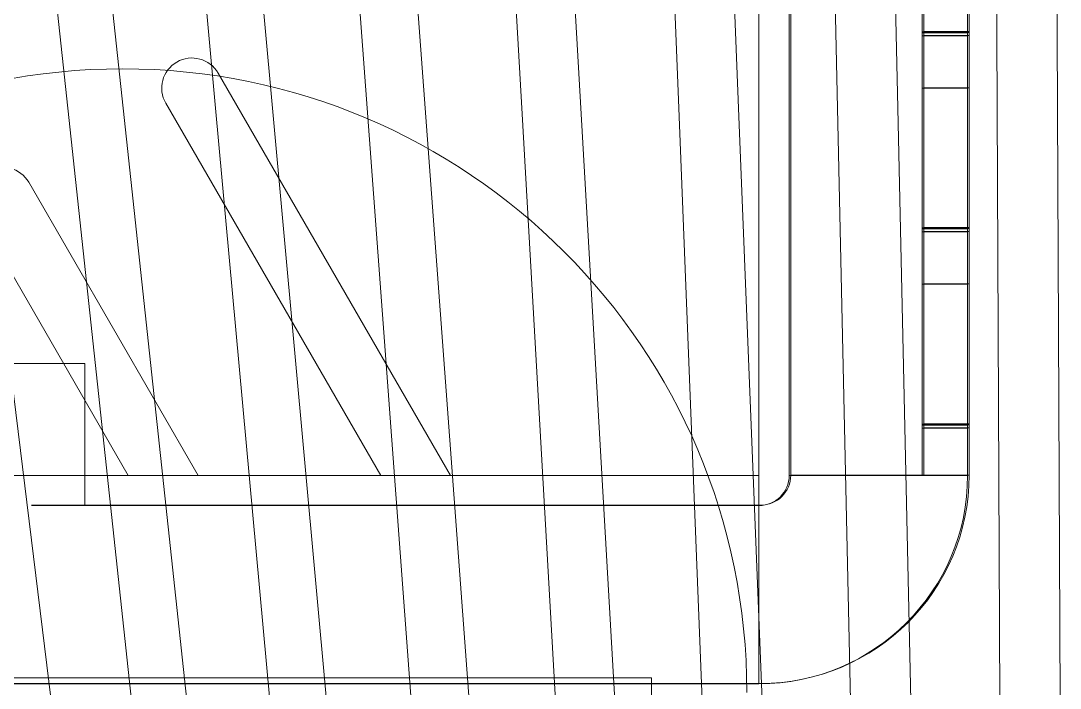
# Model space of a CAD drawing. Header units: inches. Extents: x 3268 to 7018, y 976 to 6708.
# Drawn here: x 5678.892 to 5679.2358, y 3497.7851 to 3498.0061 of the extents above; entities that cross this region are included whole.
import ezdxf

# ---------------------------------------------------------------- set-up
doc = ezdxf.new("R2010")
doc.units = ezdxf.units.IN
doc.header["$MEASUREMENT"] = 0
doc.layers.add('G-IMPT', color=8, linetype='Continuous', lineweight=9)
doc.layers.add('Q-SPCQ', color=91, linetype='Continuous', lineweight=9)

# ---------------------------------------------------------------- blocks, each defined once
blk = doc.blocks.new('Main Locker for Revit - LKR-1_10_autocad_dwg_PRT-012-1-1-V34-Overall Retail Plan Opt 2')
at = {"layer": 'G-IMPT', "color": 133}
for p, q in [((16.62773, -6.88264), (16.62773, -7.15963)), ((16.62773, -7.15963), (16.62773, -6.88264)), ((16.68673, -7.15963), (16.68673, -6.88264)), ((16.68673, -6.88264), (16.68673, -7.15963)), ((16.67173, -7.15963), (16.67173, -6.88587)), ((16.67173, -6.88587), (16.67173, -7.15963)), ((16.68673, -6.88654), (16.68673, -7.15963)), ((16.68673, -7.15963), (16.68673, -6.88654)), ((16.67173, -6.90386), (16.67173, -7.15963)), ((16.67173, -7.15963), (16.67173, -6.90386)), ((16.68673, -7.15963), (16.68673, -6.90386)), ((16.68673, -6.90386), (16.68673, -7.15963)), ((16.67173, -7.15963), (16.67173, -6.9485)), ((16.67173, -6.9485), (16.67173, -7.15963)), ((16.68673, -6.94917), (16.68673, -7.15963)), ((16.68673, -7.15963), (16.68673, -6.94917)), ((16.67173, -6.96649), (16.67173, -7.15963)), ((16.67173, -7.15963), (16.67173, -6.96649)), ((16.68673, -7.15963), (16.68673, -6.96649)), ((16.68673, -6.96649), (16.68673, -7.15963)), ((16.67173, -7.03144), (16.67173, -7.01278)), ((16.67173, -7.01312), (16.68673, -7.01312)), ((16.67173, -7.15963), (16.67173, -7.01345)), ((16.67173, -7.01345), (16.67173, -7.15963)), ((16.68673, -7.01278), (16.68673, -7.03144)), ((16.68673, -7.03144), (16.68673, -7.01278)), ((16.67173, -7.01412), (16.68673, -7.01412)), ((16.68673, -7.01412), (16.68673, -7.15963)), ((16.68673, -7.15963), (16.68673, -7.01412)), ((16.68673, -7.03144), (16.67173, -7.03144)), ((16.67173, -7.03144), (16.67173, -7.15963)), ((16.67173, -7.15963), (16.67173, -7.03144)), ((16.68673, -7.03144), (16.67173, -7.03144)), ((16.68673, -7.15963), (16.68673, -7.03144)), ((16.68673, -7.03144), (16.68673, -7.15963)), ((16.67173, -7.09639), (16.67173, -7.07773)), ((16.67173, -7.07807), (16.68673, -7.07807)), ((16.67173, -7.15963), (16.67173, -7.0784)), ((16.67173, -7.0784), (16.67173, -7.15963)), ((16.68673, -7.07773), (16.68673, -7.09639)), ((16.68673, -7.09639), (16.68673, -7.07773)), ((16.67173, -7.07907), (16.68673, -7.07907)), ((16.68673, -7.07907), (16.68673, -7.15963)), ((16.68673, -7.15963), (16.68673, -7.07907)), ((16.68673, -7.09639), (16.67173, -7.09639)), ((16.67173, -7.09639), (16.67173, -7.15963)), ((16.67173, -7.15963), (16.67173, -7.09639)), ((16.68673, -7.09639), (16.67173, -7.09639)), ((16.68673, -7.15963), (16.68673, -7.09639)), ((16.68673, -7.09639), (16.68673, -7.15963)), ((16.67173, -7.15963), (16.67173, -7.14268)), ((16.67173, -7.14302), (16.68673, -7.14302)), ((16.67173, -7.15963), (16.67173, -7.14335)), ((16.67173, -7.14335), (16.67173, -7.15963)), ((16.67173, -7.14402), (16.68673, -7.14402)), ((16.68673, -7.14268), (16.68673, -7.15963)), ((16.68673, -7.15963), (16.68673, -7.14268)), ((16.68673, -7.15963), (16.68673, -7.14402)), ((16.68673, -7.14402), (16.68673, -7.15963)), ((16.62773, -7.15963), (16.68673, -7.15963)), ((16.68673, -7.15963), (16.62773, -7.15963)), ((16.68673, -7.15963), (16.62773, -7.15963)), ((16.62773, -7.15963), (16.68673, -7.15963)), ((16.68673, -7.15963), (16.67173, -7.15963)), ((16.67173, -7.15963), (16.68673, -7.15963)), ((16.67173, -7.15963), (16.68673, -7.15963)), ((16.67173, -7.15963), (16.68673, -7.15963)), ((16.67173, -7.15963), (16.68673, -7.15963)), ((16.67173, -7.15963), (16.68673, -7.15963)), ((16.67173, -7.15963), (16.68673, -7.15963)), ((16.67173, -7.15963), (16.68673, -7.15963)), ((16.67173, -7.15963), (16.68673, -7.15963)), ((16.67173, -7.15963), (16.68673, -7.15963)), ((16.67173, -7.15963), (16.68673, -7.15963)), ((16.67173, -7.15963), (16.68673, -7.15963)), ((16.67173, -7.15963), (16.68673, -7.15963)), ((16.67173, -7.15963), (16.68673, -7.15963)), ((16.67173, -7.15963), (16.68673, -7.15963)), ((16.67173, -7.15963), (16.68673, -7.15963)), ((16.67173, -7.15963), (16.68673, -7.15963)), ((16.67173, -7.15963), (16.68673, -7.15963)), ((16.67173, -7.15963), (16.68673, -7.15963)), ((16.67173, -7.15963), (16.68673, -7.15963)), ((16.61773, -7.16963), (16.37665, -7.16963)), ((16.37665, -7.16963), (16.61773, -7.16963)), ((16.13083, -7.22863), (16.61773, -7.22863)), ((16.59907, -7.22863), (16.13083, -7.22863)), ((16.13083, -7.22863), (16.59907, -7.22863)), ((16.13949, -7.22863), (16.61706, -7.22863)), ((16.61706, -7.22863), (16.13949, -7.22863)), ((16.61773, -7.22863), (16.20011, -7.22863)), ((16.20011, -7.22863), (16.61773, -7.22863)), ((16.37665, -7.22863), (16.61773, -7.22863)), ((16.61773, -7.22863), (16.37665, -7.22863)), ((16.37665, -7.22863), (16.61773, -7.22863)), ((16.61773, -7.22863), (16.37665, -7.22863)), ((16.37665, -7.22863), (16.61773, -7.22863)), ((16.61773, -7.22863), (16.37665, -7.22863)), ((16.61773, -7.22863), (16.37665, -7.22863)), ((16.37665, -7.22863), (16.61773, -7.22863)), ((16.39641, -7.22863), (16.61773, -7.22863)), ((16.61773, -7.22863), (16.39641, -7.22863))]:
    blk.add_line(p, q, dxfattribs=at)
at = {"layer": 'G-IMPT', "color": 133, "flags": 128}
for points in [[(16.67173, -7.01278), (16.67548, -7.01278), (16.67923, -7.01278), (16.68298, -7.01278), (16.68673, -7.01278)], [(16.67173, -7.01312), (16.67548, -7.01312), (16.67923, -7.01312), (16.68298, -7.01312), (16.68673, -7.01312)], [(16.67173, -7.03144), (16.67173, -7.02052), (16.67173, -7.01345)], [(16.67173, -7.07773), (16.67548, -7.07773), (16.67923, -7.07773), (16.68298, -7.07773), (16.68673, -7.07773)], [(16.67173, -7.07807), (16.67548, -7.07807), (16.67923, -7.07807), (16.68298, -7.07807), (16.68673, -7.07807)], [(16.67173, -7.09639), (16.67173, -7.08548), (16.67173, -7.0784)], [(16.67173, -7.14268), (16.67548, -7.14268), (16.67923, -7.14268), (16.68298, -7.14268), (16.68673, -7.14268)], [(16.67173, -7.14302), (16.67548, -7.14302), (16.67923, -7.14302), (16.68298, -7.14302), (16.68673, -7.14302)], [(16.67173, -7.15963), (16.67173, -7.14911), (16.67173, -7.14335)]]:
    blk.add_lwpolyline(points, dxfattribs=at)
at = {"layer": 'G-IMPT', "color": 133}
for radius in [0.01, 0.069, 0.069, 0.01]:
    blk.add_arc((16.61773, -7.15963), radius, 270, 360, dxfattribs=at)
blk = doc.blocks.new('Main Locker for Revit - LKR-1_10_autocad_dwg_PRT-012-1-1_DEFAULT-V35-Overall Retail Plan Opt 2')
blk.add_blockref('Main Locker for Revit - LKR-1_10_autocad_dwg_PRT-012-1-1-V34-Overall Retail Plan Opt 2', (0, 0))
blk = doc.blocks.new('Main Locker for Revit - LKR-1_10_autocad_dwg_PRT-012-1-2-V36-Overall Retail Plan Opt 2')
at = {"layer": 'G-IMPT', "color": 133}
for p, q in [((16.62723, -6.88264), (16.62723, -7.15975)), ((16.62723, -7.15975), (16.62723, -6.88264)), ((16.68623, -7.15975), (16.68623, -6.88264)), ((16.68623, -6.88264), (16.68623, -7.15975)), ((16.67123, -7.15975), (16.67123, -6.88599)), ((16.67123, -6.88599), (16.67123, -7.15975)), ((16.68623, -6.88666), (16.68623, -7.15975)), ((16.68623, -7.15975), (16.68623, -6.88666)), ((16.67123, -6.90398), (16.67123, -7.15975)), ((16.67123, -7.15975), (16.67123, -6.90398)), ((16.68623, -6.90398), (16.68623, -7.15975)), ((16.68623, -7.15975), (16.68623, -6.90398)), ((16.67123, -7.15975), (16.67123, -6.94861)), ((16.67123, -6.94861), (16.67123, -7.15975)), ((16.68623, -7.15975), (16.68623, -6.94928)), ((16.68623, -6.94928), (16.68623, -7.15975)), ((16.67123, -6.9666), (16.67123, -7.15975)), ((16.67123, -7.15975), (16.67123, -6.9666)), ((16.68623, -6.9666), (16.68623, -7.15975)), ((16.68623, -7.15975), (16.68623, -6.9666)), ((16.67123, -7.03155), (16.67123, -7.01289)), ((16.67123, -7.01323), (16.68623, -7.01323)), ((16.67123, -7.15975), (16.67123, -7.01356)), ((16.67123, -7.01356), (16.67123, -7.15975)), ((16.68623, -7.01289), (16.68623, -7.03155)), ((16.68623, -7.03155), (16.68623, -7.01289)), ((16.67123, -7.01423), (16.68623, -7.01423)), ((16.68623, -7.15975), (16.68623, -7.01423)), ((16.68623, -7.01423), (16.68623, -7.15975)), ((16.68623, -7.03155), (16.67123, -7.03155)), ((16.67123, -7.03155), (16.67123, -7.15975)), ((16.67123, -7.15975), (16.67123, -7.03155)), ((16.68623, -7.03155), (16.67123, -7.03155)), ((16.68623, -7.03155), (16.68623, -7.15975)), ((16.68623, -7.15975), (16.68623, -7.03155)), ((16.67123, -7.0965), (16.67123, -7.07784)), ((16.67123, -7.07818), (16.68623, -7.07818)), ((16.67123, -7.15975), (16.67123, -7.07851)), ((16.67123, -7.07851), (16.67123, -7.15975)), ((16.68623, -7.07784), (16.68623, -7.0965)), ((16.68623, -7.0965), (16.68623, -7.07784)), ((16.67123, -7.07918), (16.68623, -7.07918)), ((16.68623, -7.15975), (16.68623, -7.07918)), ((16.68623, -7.07918), (16.68623, -7.15975)), ((16.68623, -7.0965), (16.67123, -7.0965)), ((16.67123, -7.0965), (16.67123, -7.15975)), ((16.67123, -7.15975), (16.67123, -7.0965)), ((16.68623, -7.0965), (16.67123, -7.0965)), ((16.68623, -7.0965), (16.68623, -7.15975)), ((16.68623, -7.15975), (16.68623, -7.0965)), ((16.67123, -7.15975), (16.67123, -7.14279)), ((16.67123, -7.14314), (16.68623, -7.14314)), ((16.67123, -7.15975), (16.67123, -7.14346)), ((16.67123, -7.14346), (16.67123, -7.15975)), ((16.67123, -7.14413), (16.68623, -7.14413)), ((16.68623, -7.14279), (16.68623, -7.15975)), ((16.68623, -7.15975), (16.68623, -7.14279)), ((16.68623, -7.15975), (16.68623, -7.14413)), ((16.68623, -7.14413), (16.68623, -7.15975)), ((16.62723, -7.15975), (16.68623, -7.15975)), ((16.68623, -7.15975), (16.62723, -7.15975)), ((16.68623, -7.15975), (16.62723, -7.15975)), ((16.62723, -7.15975), (16.68623, -7.15975)), ((16.68623, -7.15975), (16.67123, -7.15975)), ((16.68623, -7.15975), (16.67123, -7.15975)), ((16.67123, -7.15975), (16.68623, -7.15975)), ((16.67123, -7.15975), (16.68623, -7.15975)), ((16.67123, -7.15975), (16.68623, -7.15975)), ((16.67123, -7.15975), (16.68623, -7.15975)), ((16.67123, -7.15975), (16.68623, -7.15975)), ((16.67123, -7.15975), (16.68623, -7.15975)), ((16.67123, -7.15975), (16.68623, -7.15975)), ((16.67123, -7.15975), (16.68623, -7.15975)), ((16.67123, -7.15975), (16.68623, -7.15975)), ((16.67123, -7.15975), (16.68623, -7.15975)), ((16.67123, -7.15975), (16.68623, -7.15975)), ((16.67123, -7.15975), (16.68623, -7.15975)), ((16.67123, -7.15975), (16.68623, -7.15975)), ((16.67123, -7.15975), (16.68623, -7.15975)), ((16.67123, -7.15975), (16.68623, -7.15975)), ((16.67123, -7.15975), (16.68623, -7.15975)), ((16.67123, -7.15975), (16.68623, -7.15975)), ((16.68623, -7.15975), (16.67123, -7.15975)), ((16.61723, -7.16975), (16.37665, -7.16975)), ((16.37665, -7.16975), (16.61723, -7.16975)), ((16.13083, -7.22875), (16.61723, -7.22875)), ((16.13083, -7.22875), (16.61656, -7.22875)), ((16.61656, -7.22875), (16.13083, -7.22875)), ((16.59857, -7.22875), (16.13083, -7.22875)), ((16.13083, -7.22875), (16.59857, -7.22875)), ((16.61723, -7.22875), (16.17652, -7.22875)), ((16.17652, -7.22875), (16.61723, -7.22875)), ((16.19961, -7.22875), (16.61723, -7.22875)), ((16.61723, -7.22875), (16.19961, -7.22875)), ((16.61723, -7.22875), (16.37665, -7.22875)), ((16.37665, -7.22875), (16.61723, -7.22875)), ((16.61723, -7.22875), (16.37665, -7.22875)), ((16.37665, -7.22875), (16.61723, -7.22875)), ((16.37665, -7.22875), (16.61723, -7.22875)), ((16.61723, -7.22875), (16.37665, -7.22875)), ((16.37665, -7.22875), (16.61723, -7.22875)), ((16.61723, -7.22875), (16.37665, -7.22875)), ((16.61723, -7.22875), (16.43632, -7.22875)), ((16.43632, -7.22875), (16.61723, -7.22875))]:
    blk.add_line(p, q, dxfattribs=at)
at = {"layer": 'G-IMPT', "color": 133, "flags": 128}
for points in [[(16.67123, -7.01289), (16.67498, -7.01289), (16.67873, -7.01289), (16.68248, -7.01289), (16.68623, -7.01289)], [(16.67123, -7.01323), (16.67498, -7.01323), (16.67873, -7.01323), (16.68248, -7.01323), (16.68623, -7.01323)], [(16.67123, -7.03155), (16.67123, -7.02064), (16.67123, -7.01356)], [(16.67123, -7.07784), (16.67498, -7.07784), (16.67873, -7.07784), (16.68248, -7.07784), (16.68623, -7.07784)], [(16.67123, -7.07818), (16.67498, -7.07818), (16.67873, -7.07818), (16.68248, -7.07818), (16.68623, -7.07818)], [(16.67123, -7.0965), (16.67123, -7.08559), (16.67123, -7.07851)], [(16.67123, -7.14279), (16.67498, -7.14279), (16.67873, -7.14279), (16.68248, -7.14279), (16.68623, -7.14279)], [(16.67123, -7.14314), (16.67498, -7.14314), (16.67873, -7.14314), (16.68248, -7.14314), (16.68623, -7.14314)], [(16.67123, -7.15975), (16.67123, -7.14923), (16.67123, -7.14346)]]:
    blk.add_lwpolyline(points, dxfattribs=at)
at = {"layer": 'G-IMPT', "color": 133}
for radius in [0.01, 0.069, 0.069, 0.01]:
    blk.add_arc((16.61723, -7.15975), radius, 270, 360, dxfattribs=at)
blk = doc.blocks.new('Main Locker for Revit - LKR-1_10_autocad_dwg_PRT-012-1-2$1$ATF-V38-Overall Retail Plan Opt 2')
blk.add_blockref('Main Locker for Revit - LKR-1_10_autocad_dwg_PRT-012-1-2-V36-Overall Retail Plan Opt 2', (0, 0))
blk = doc.blocks.new('Main Locker for Revit - LKR-1_10_autocad_dwg_PRT-012-1-3-9311879-Overall Retail Plan Opt 2')
at = {"layer": 'G-IMPT', "color": 133}
for p, q in [((16.62723, -6.88264), (16.62723, -7.15975)), ((16.62723, -7.15975), (16.62723, -6.88264)), ((16.68623, -7.15975), (16.68623, -6.88264)), ((16.68623, -6.88264), (16.68623, -7.15975)), ((16.67123, -7.15975), (16.67123, -6.88599)), ((16.67123, -6.88599), (16.67123, -7.15975)), ((16.68623, -6.88666), (16.68623, -7.15975)), ((16.68623, -7.15975), (16.68623, -6.88666)), ((16.67123, -6.90398), (16.67123, -7.15975)), ((16.67123, -7.15975), (16.67123, -6.90398)), ((16.68623, -6.90398), (16.68623, -7.15975)), ((16.68623, -7.15975), (16.68623, -6.90398)), ((16.67123, -7.15975), (16.67123, -6.94861)), ((16.67123, -6.94861), (16.67123, -7.15975)), ((16.68623, -7.15975), (16.68623, -6.94928)), ((16.68623, -6.94928), (16.68623, -7.15975)), ((16.67123, -6.9666), (16.67123, -7.15975)), ((16.67123, -7.15975), (16.67123, -6.9666)), ((16.68623, -6.9666), (16.68623, -7.15975)), ((16.68623, -7.15975), (16.68623, -6.9666)), ((16.67123, -7.03155), (16.67123, -7.01289)), ((16.67123, -7.01323), (16.68623, -7.01323)), ((16.67123, -7.15975), (16.67123, -7.01356)), ((16.67123, -7.01356), (16.67123, -7.15975)), ((16.68623, -7.01289), (16.68623, -7.03155)), ((16.68623, -7.03155), (16.68623, -7.01289)), ((16.67123, -7.01423), (16.68623, -7.01423)), ((16.68623, -7.15975), (16.68623, -7.01423)), ((16.68623, -7.01423), (16.68623, -7.15975)), ((16.68623, -7.03155), (16.67123, -7.03155)), ((16.67123, -7.03155), (16.67123, -7.15975)), ((16.67123, -7.15975), (16.67123, -7.03155)), ((16.68623, -7.03155), (16.67123, -7.03155)), ((16.68623, -7.03155), (16.68623, -7.15975)), ((16.68623, -7.15975), (16.68623, -7.03155)), ((16.67123, -7.0965), (16.67123, -7.07784)), ((16.67123, -7.07818), (16.68623, -7.07818)), ((16.67123, -7.15975), (16.67123, -7.07851)), ((16.67123, -7.07851), (16.67123, -7.15975)), ((16.68623, -7.07784), (16.68623, -7.0965)), ((16.68623, -7.0965), (16.68623, -7.07784)), ((16.67123, -7.07918), (16.68623, -7.07918)), ((16.68623, -7.15975), (16.68623, -7.07918)), ((16.68623, -7.07918), (16.68623, -7.15975)), ((16.68623, -7.0965), (16.67123, -7.0965)), ((16.67123, -7.0965), (16.67123, -7.15975)), ((16.67123, -7.15975), (16.67123, -7.0965)), ((16.68623, -7.0965), (16.67123, -7.0965)), ((16.68623, -7.0965), (16.68623, -7.15975)), ((16.68623, -7.15975), (16.68623, -7.0965)), ((16.67123, -7.15975), (16.67123, -7.14279)), ((16.67123, -7.14314), (16.68623, -7.14314)), ((16.67123, -7.15975), (16.67123, -7.14346)), ((16.67123, -7.14346), (16.67123, -7.15975)), ((16.67123, -7.14413), (16.68623, -7.14413)), ((16.68623, -7.14279), (16.68623, -7.15975)), ((16.68623, -7.15975), (16.68623, -7.14279)), ((16.68623, -7.15975), (16.68623, -7.14413)), ((16.68623, -7.14413), (16.68623, -7.15975)), ((16.62723, -7.15975), (16.68623, -7.15975)), ((16.68623, -7.15975), (16.62723, -7.15975)), ((16.68623, -7.15975), (16.62723, -7.15975)), ((16.62723, -7.15975), (16.68623, -7.15975)), ((16.68623, -7.15975), (16.67123, -7.15975)), ((16.68623, -7.15975), (16.67123, -7.15975)), ((16.67123, -7.15975), (16.68623, -7.15975)), ((16.67123, -7.15975), (16.68623, -7.15975)), ((16.67123, -7.15975), (16.68623, -7.15975)), ((16.67123, -7.15975), (16.68623, -7.15975)), ((16.67123, -7.15975), (16.68623, -7.15975)), ((16.67123, -7.15975), (16.68623, -7.15975)), ((16.67123, -7.15975), (16.68623, -7.15975)), ((16.67123, -7.15975), (16.68623, -7.15975)), ((16.67123, -7.15975), (16.68623, -7.15975)), ((16.67123, -7.15975), (16.68623, -7.15975)), ((16.67123, -7.15975), (16.68623, -7.15975)), ((16.67123, -7.15975), (16.68623, -7.15975)), ((16.67123, -7.15975), (16.68623, -7.15975)), ((16.67123, -7.15975), (16.68623, -7.15975)), ((16.67123, -7.15975), (16.68623, -7.15975)), ((16.67123, -7.15975), (16.68623, -7.15975)), ((16.67123, -7.15975), (16.68623, -7.15975)), ((16.68623, -7.15975), (16.67123, -7.15975)), ((16.61723, -7.16975), (16.37665, -7.16975)), ((16.37665, -7.16975), (16.61723, -7.16975)), ((16.13083, -7.22875), (16.61723, -7.22875)), ((16.13083, -7.22875), (16.61656, -7.22875)), ((16.61656, -7.22875), (16.13083, -7.22875)), ((16.59857, -7.22875), (16.13083, -7.22875)), ((16.13083, -7.22875), (16.59857, -7.22875)), ((16.61723, -7.22875), (16.17652, -7.22875)), ((16.17652, -7.22875), (16.61723, -7.22875)), ((16.19961, -7.22875), (16.61723, -7.22875)), ((16.61723, -7.22875), (16.19961, -7.22875)), ((16.61723, -7.22875), (16.37665, -7.22875)), ((16.37665, -7.22875), (16.61723, -7.22875)), ((16.61723, -7.22875), (16.37665, -7.22875)), ((16.37665, -7.22875), (16.61723, -7.22875)), ((16.37665, -7.22875), (16.61723, -7.22875)), ((16.61723, -7.22875), (16.37665, -7.22875)), ((16.37665, -7.22875), (16.61723, -7.22875)), ((16.61723, -7.22875), (16.37665, -7.22875)), ((16.61723, -7.22875), (16.43632, -7.22875)), ((16.43632, -7.22875), (16.61723, -7.22875))]:
    blk.add_line(p, q, dxfattribs=at)
at = {"layer": 'G-IMPT', "color": 133, "flags": 128}
for points in [[(16.67123, -7.01289), (16.67498, -7.01289), (16.67873, -7.01289), (16.68248, -7.01289), (16.68623, -7.01289)], [(16.67123, -7.01323), (16.67498, -7.01323), (16.67873, -7.01323), (16.68248, -7.01323), (16.68623, -7.01323)], [(16.67123, -7.03155), (16.67123, -7.02064), (16.67123, -7.01356)], [(16.67123, -7.07784), (16.67498, -7.07784), (16.67873, -7.07784), (16.68248, -7.07784), (16.68623, -7.07784)], [(16.67123, -7.07818), (16.67498, -7.07818), (16.67873, -7.07818), (16.68248, -7.07818), (16.68623, -7.07818)], [(16.67123, -7.0965), (16.67123, -7.08559), (16.67123, -7.07851)], [(16.67123, -7.14279), (16.67498, -7.14279), (16.67873, -7.14279), (16.68248, -7.14279), (16.68623, -7.14279)], [(16.67123, -7.14314), (16.67498, -7.14314), (16.67873, -7.14314), (16.68248, -7.14314), (16.68623, -7.14314)], [(16.67123, -7.15975), (16.67123, -7.14923), (16.67123, -7.14346)]]:
    blk.add_lwpolyline(points, dxfattribs=at)
at = {"layer": 'G-IMPT', "color": 133}
for radius in [0.01, 0.069, 0.069, 0.01]:
    blk.add_arc((16.61723, -7.15975), radius, 270, 0, dxfattribs=at)
blk = doc.blocks.new('Main Locker for Revit - LKR-1_10_autocad_dwg_PRT-012-1-3_DEFAULT-9311880-Overall Retail Plan Opt 2')
blk.add_blockref('Main Locker for Revit - LKR-1_10_autocad_dwg_PRT-012-1-3-9311879-Overall Retail Plan Opt 2', (0, 0))
blk = doc.blocks.new('Main Locker for Revit - LKR-1_10_autocad_dwg_PRT-012-4-3-9311891-Overall Retail Plan Opt 2')
at = {"layer": 'G-IMPT', "color": 133}
for p, q in [((16.62773, -7.01263), (16.62773, -6.88264)), ((16.62773, -7.03363), (16.62773, -6.88264)), ((16.62773, -7.03363), (16.62773, -7.01263))]:
    blk.add_line(p, q, dxfattribs=at)
blk = doc.blocks.new('Main Locker for Revit - LKR-1_10_autocad_dwg_7803S-BLK_7803S-BLK-9311896-Overall Retail Plan Opt 2')
at = {"layer": 'G-IMPT', "color": 133}
for p, q in [((16.58173, -7.22675), (16.23173, -7.22675)), ((16.23173, -7.22675), (16.58173, -7.22675)), ((16.58173, -7.22675), (16.23173, -7.22675)), ((16.23173, -7.22675), (16.58173, -7.22675)), ((16.58173, -7.39675), (16.58173, -7.22675)), ((16.58173, -7.22675), (16.58173, -7.39675)), ((16.58173, -7.39675), (16.58173, -7.22675)), ((16.58173, -7.22675), (16.58173, -7.39675))]:
    blk.add_line(p, q, dxfattribs=at)
at = {"layer": 'G-IMPT', "color": 133, "flags": 128}
for points in [[(16.38316, -7.23422), (16.35892, -7.03821), (16.33469, -6.8422)], [(16.33469, -6.8422), (16.35892, -7.03821), (16.38316, -7.23422)], [(16.40972, -7.23422), (16.38863, -7.03821), (16.36753, -6.8422)], [(16.36753, -6.8422), (16.38863, -7.03821), (16.40972, -7.23422)], [(16.42804, -7.23422), (16.40694, -7.03821), (16.38584, -6.8422)], [(16.38584, -6.8422), (16.40694, -7.03821), (16.42804, -7.23422)], [(16.45539, -7.23422), (16.43752, -7.03821), (16.41964, -6.8422)], [(16.41964, -6.8422), (16.43752, -7.03821), (16.45539, -7.23422)], [(16.4742, -7.23422), (16.45632, -7.03821), (16.43845, -6.8422)], [(16.43845, -6.8422), (16.45632, -7.03821), (16.4742, -7.23422)], [(16.50221, -7.23422), (16.48764, -7.03821), (16.47307, -6.8422)], [(16.47307, -6.8422), (16.48764, -7.03821), (16.50221, -7.23422)], [(16.52142, -7.23422), (16.50685, -7.03821), (16.49228, -6.8422)], [(16.49228, -6.8422), (16.50685, -7.03821), (16.52142, -7.23422)], [(16.54998, -7.23422), (16.53877, -7.03821), (16.52757, -6.8422)], [(16.52757, -6.8422), (16.53877, -7.03821), (16.54998, -7.23422)], [(16.56952, -7.23422), (16.55831, -7.03821), (16.54711, -6.8422)], [(16.54711, -6.8422), (16.55831, -7.03821), (16.56952, -7.23422)], [(16.59849, -7.23422), (16.5907, -7.03821), (16.58291, -6.8422)], [(16.58291, -6.8422), (16.5907, -7.03821), (16.59849, -7.23422)], [(16.61827, -7.23422), (16.61048, -7.03821), (16.60269, -6.8422)], [(16.60269, -6.8422), (16.61048, -7.03821), (16.61827, -7.23422)], [(16.64752, -7.23422), (16.64319, -7.03821), (16.63885, -6.8422)], [(16.63885, -6.8422), (16.64319, -7.03821), (16.64752, -7.23422)], [(16.66745, -7.23422), (16.66312, -7.03821), (16.65878, -6.8422)], [(16.65878, -6.8422), (16.66312, -7.03821), (16.66745, -7.23422)], [(16.69687, -7.23422), (16.69601, -7.03821), (16.69514, -6.8422)], [(16.69514, -6.8422), (16.69601, -7.03821), (16.69687, -7.23422)], [(16.71687, -7.23422), (16.716, -7.03821), (16.71513, -6.8422)], [(16.71513, -6.8422), (16.716, -7.03821), (16.71687, -7.23422)]]:
    blk.add_lwpolyline(points, dxfattribs=at)
at = {"layer": 'G-IMPT', "color": 133}
for start in [0, 360, 0, 360]:
    blk.add_arc((16.40673, -7.23165), 0.20648, start, 180, dxfattribs=at)
blk = doc.blocks.new('Main Locker for Revit - LKR-1_10_autocad_dwg_PRT-012-1-2-V91-Overall Retail Plan Opt 2')
at = {"layer": 'G-IMPT', "color": 133}
for p, q in [((16.61723, -6.88264), (16.61723, -7.15975)), ((16.62723, -6.88264), (16.62723, -7.15975)), ((16.62723, -7.15975), (16.62723, -6.88264)), ((16.68623, -7.15975), (16.68623, -6.88264)), ((16.68623, -6.88264), (16.68623, -7.15975)), ((16.67123, -7.15975), (16.67123, -6.88599)), ((16.67123, -6.88599), (16.67123, -7.15975)), ((16.68623, -6.88666), (16.68623, -7.15975)), ((16.68623, -7.15975), (16.68623, -6.88666)), ((16.67123, -6.90398), (16.67123, -7.15975)), ((16.67123, -7.15975), (16.67123, -6.90398)), ((16.68623, -6.90398), (16.68623, -7.15975)), ((16.68623, -7.15975), (16.68623, -6.90398)), ((16.67123, -7.15975), (16.67123, -6.94861)), ((16.67123, -6.94861), (16.67123, -7.15975)), ((16.68623, -7.15975), (16.68623, -6.94928)), ((16.68623, -6.94928), (16.68623, -7.15975)), ((16.67123, -6.9666), (16.67123, -7.15975)), ((16.67123, -7.15975), (16.67123, -6.9666)), ((16.68623, -6.9666), (16.68623, -7.15975)), ((16.68623, -7.15975), (16.68623, -6.9666)), ((16.67123, -7.03155), (16.67123, -7.01289)), ((16.67123, -7.01323), (16.68623, -7.01323)), ((16.67123, -7.15975), (16.67123, -7.01356)), ((16.67123, -7.01356), (16.67123, -7.15975)), ((16.68623, -7.01289), (16.68623, -7.03155)), ((16.68623, -7.03155), (16.68623, -7.01289)), ((16.67123, -7.01423), (16.68623, -7.01423)), ((16.68623, -7.15975), (16.68623, -7.01423)), ((16.68623, -7.01423), (16.68623, -7.15975)), ((16.5152, -7.15975), (16.43833, -7.02659)), ((16.68623, -7.03155), (16.67123, -7.03155)), ((16.67123, -7.03155), (16.67123, -7.15975)), ((16.67123, -7.15975), (16.67123, -7.03155)), ((16.68623, -7.03155), (16.67123, -7.03155)), ((16.68623, -7.03155), (16.68623, -7.15975)), ((16.68623, -7.15975), (16.68623, -7.03155)), ((16.42101, -7.03659), (16.49211, -7.15975)), ((16.43171, -7.15975), (16.3757, -7.06275)), ((16.43171, -7.15975), (16.3757, -7.06275)), ((16.35838, -7.07275), (16.40861, -7.15975)), ((16.35838, -7.07275), (16.40861, -7.15975)), ((16.67123, -7.0965), (16.67123, -7.07784)), ((16.67123, -7.07818), (16.68623, -7.07818)), ((16.67123, -7.15975), (16.67123, -7.07851)), ((16.67123, -7.07851), (16.67123, -7.15975)), ((16.68623, -7.07784), (16.68623, -7.0965)), ((16.68623, -7.0965), (16.68623, -7.07784)), ((16.67123, -7.07918), (16.68623, -7.07918)), ((16.68623, -7.15975), (16.68623, -7.07918)), ((16.68623, -7.07918), (16.68623, -7.15975)), ((16.68623, -7.0965), (16.67123, -7.0965)), ((16.67123, -7.0965), (16.67123, -7.15975)), ((16.67123, -7.15975), (16.67123, -7.0965)), ((16.68623, -7.0965), (16.67123, -7.0965)), ((16.68623, -7.0965), (16.68623, -7.15975)), ((16.68623, -7.15975), (16.68623, -7.0965)), ((16.67123, -7.15975), (16.67123, -7.14279)), ((16.67123, -7.14314), (16.68623, -7.14314)), ((16.67123, -7.15975), (16.67123, -7.14346)), ((16.67123, -7.14346), (16.67123, -7.15975)), ((16.67123, -7.14413), (16.68623, -7.14413)), ((16.68623, -7.14279), (16.68623, -7.15975)), ((16.68623, -7.15975), (16.68623, -7.14279)), ((16.68623, -7.15975), (16.68623, -7.14413)), ((16.68623, -7.14413), (16.68623, -7.15975)), ((16.40861, -7.15975), (16.3451, -7.15975)), ((16.61723, -7.15975), (16.37665, -7.15975)), ((16.37665, -7.15975), (16.61723, -7.15975)), ((16.43171, -7.15975), (16.40861, -7.15975)), ((16.49211, -7.15975), (16.43171, -7.15975)), ((16.5152, -7.15975), (16.49211, -7.15975)), ((16.61723, -7.15975), (16.5152, -7.15975)), ((16.61723, -7.15975), (16.61723, -7.22875)), ((16.62723, -7.15975), (16.68623, -7.15975)), ((16.68623, -7.15975), (16.62723, -7.15975)), ((16.68623, -7.15975), (16.62723, -7.15975)), ((16.62723, -7.15975), (16.68623, -7.15975)), ((16.68623, -7.15975), (16.67123, -7.15975)), ((16.68623, -7.15975), (16.67123, -7.15975)), ((16.67123, -7.15975), (16.68623, -7.15975)), ((16.67123, -7.15975), (16.68623, -7.15975)), ((16.67123, -7.15975), (16.68623, -7.15975)), ((16.67123, -7.15975), (16.68623, -7.15975)), ((16.67123, -7.15975), (16.68623, -7.15975)), ((16.67123, -7.15975), (16.68623, -7.15975)), ((16.67123, -7.15975), (16.68623, -7.15975)), ((16.67123, -7.15975), (16.68623, -7.15975)), ((16.67123, -7.15975), (16.68623, -7.15975)), ((16.67123, -7.15975), (16.68623, -7.15975)), ((16.67123, -7.15975), (16.68623, -7.15975)), ((16.67123, -7.15975), (16.68623, -7.15975)), ((16.67123, -7.15975), (16.68623, -7.15975)), ((16.67123, -7.15975), (16.68623, -7.15975)), ((16.67123, -7.15975), (16.68623, -7.15975)), ((16.67123, -7.15975), (16.68623, -7.15975)), ((16.67123, -7.15975), (16.68623, -7.15975)), ((16.68623, -7.15975), (16.67123, -7.15975)), ((16.61723, -7.16975), (16.37665, -7.16975)), ((16.37665, -7.16975), (16.61723, -7.16975)), ((-0.73227, -7.22875), (16.61723, -7.22875)), ((16.59857, -7.22875), (16.10723, -7.22875)), ((16.10723, -7.22875), (16.59857, -7.22875)), ((16.11589, -7.22875), (16.61656, -7.22875)), ((16.61656, -7.22875), (16.11589, -7.22875)), ((16.61723, -7.22875), (16.17652, -7.22875)), ((16.17652, -7.22875), (16.61723, -7.22875)), ((16.19961, -7.22875), (16.61723, -7.22875)), ((16.61723, -7.22875), (16.19961, -7.22875)), ((16.43632, -7.22875), (16.37282, -7.22875)), ((16.61723, -7.22875), (16.37665, -7.22875)), ((16.37665, -7.22875), (16.61723, -7.22875)), ((16.61723, -7.22875), (16.37665, -7.22875)), ((16.37665, -7.22875), (16.61723, -7.22875)), ((16.37665, -7.22875), (16.61723, -7.22875)), ((16.61723, -7.22875), (16.37665, -7.22875)), ((16.37665, -7.22875), (16.61723, -7.22875)), ((16.61723, -7.22875), (16.37665, -7.22875)), ((16.61723, -7.22875), (16.43632, -7.22875)), ((16.43632, -7.22875), (16.61723, -7.22875)), ((16.45942, -7.22875), (16.43632, -7.22875)), ((16.51982, -7.22875), (16.45942, -7.22875)), ((16.54292, -7.22875), (16.51982, -7.22875)), ((16.61723, -7.22875), (16.54292, -7.22875))]:
    blk.add_line(p, q, dxfattribs=at)
at = {"layer": 'G-IMPT', "color": 133, "flags": 128}
for points in [[(16.67123, -7.01289), (16.67498, -7.01289), (16.67873, -7.01289), (16.68248, -7.01289), (16.68623, -7.01289)], [(16.67123, -7.01323), (16.67498, -7.01323), (16.67873, -7.01323), (16.68248, -7.01323), (16.68623, -7.01323)], [(16.67123, -7.03155), (16.67123, -7.02064), (16.67123, -7.01356)], [(16.67123, -7.07784), (16.67498, -7.07784), (16.67873, -7.07784), (16.68248, -7.07784), (16.68623, -7.07784)], [(16.67123, -7.07818), (16.67498, -7.07818), (16.67873, -7.07818), (16.68248, -7.07818), (16.68623, -7.07818)], [(16.67123, -7.0965), (16.67123, -7.08559), (16.67123, -7.07851)], [(16.67123, -7.14279), (16.67498, -7.14279), (16.67873, -7.14279), (16.68248, -7.14279), (16.68623, -7.14279)], [(16.67123, -7.14314), (16.67498, -7.14314), (16.67873, -7.14314), (16.68248, -7.14314), (16.68623, -7.14314)], [(16.67123, -7.15975), (16.67123, -7.14923), (16.67123, -7.14346)]]:
    blk.add_lwpolyline(points, dxfattribs=at)
at = {"layer": 'G-IMPT', "color": 133}
for centre, radius, start, end in [((16.42967, -7.03159), 0.01, 30, 210), ((16.42967, -7.03159), 0.01, 30, 210), ((16.36704, -7.06775), 0.01, 30, 210), ((16.36704, -7.06775), 0.01, 30, 210), ((16.61723, -7.15975), 0.01, 270, 360), ((16.61723, -7.15975), 0.069, 270, 360), ((16.61723, -7.15975), 0.069, 270, 360), ((16.61723, -7.15975), 0.01, 270, 360)]:
    blk.add_arc(centre, radius, start, end, dxfattribs=at)
blk = doc.blocks.new('Main Locker for Revit - LKR-1_10_autocad_dwg_PRT-012-1-2$1$ATF-V92-Overall Retail Plan Opt 2')
blk.add_blockref('Main Locker for Revit - LKR-1_10_autocad_dwg_PRT-012-1-2-V91-Overall Retail Plan Opt 2', (0, 0))
blk = doc.blocks.new('Main Locker for Revit - LKR-1_10_autocad_dwg_PRT-012-2-1-V93-Overall Retail Plan Opt 2')
at = {"layer": 'G-IMPT', "color": 133}
for p, q in [((16.37665, -7.12275), (16.24374, -7.12275)), ((16.24374, -7.12275), (16.37665, -7.12275)), ((16.26923, -7.12275), (16.39423, -7.12275)), ((16.26923, -7.12275), (16.39423, -7.12275)), ((16.26923, -7.12275), (16.39423, -7.12275)), ((16.26923, -7.12275), (16.39423, -7.12275)), ((16.39423, -7.12275), (16.39423, -7.16975)), ((16.39423, -7.12275), (16.39423, -7.16975)), ((16.39423, -7.12275), (16.39423, -7.16975)), ((16.39423, -7.12275), (16.39423, -7.16975))]:
    blk.add_line(p, q, dxfattribs=at)
blk = doc.blocks.new('Main Locker for Revit - LKR-1_10_autocad_dwg_PRT-012-2-1$1$ATF-V94-Overall Retail Plan Opt 2')
blk.add_blockref('Main Locker for Revit - LKR-1_10_autocad_dwg_PRT-012-2-1-V93-Overall Retail Plan Opt 2', (0, 0))
blk = doc.blocks.new('Main Locker for Revit - LKR-1_10_autocad_dwg_PRT-012-1-1-9311874-Overall Retail Plan Opt 2')
at = {"layer": 'G-IMPT', "color": 133}
for p, q in [((16.87473, -7.15963), (16.87473, -6.88264)), ((16.87473, -6.88264), (16.87473, -7.15963)), ((16.87473, -6.88654), (16.87473, -7.15963)), ((16.87473, -7.15963), (16.87473, -6.88654)), ((16.87473, -7.15963), (16.87473, -6.90386)), ((16.87473, -6.90386), (16.87473, -7.15963)), ((16.87473, -6.94917), (16.87473, -7.15963)), ((16.87473, -7.15963), (16.87473, -6.94917)), ((16.87473, -7.15963), (16.87473, -6.96649)), ((16.87473, -6.96649), (16.87473, -7.15963)), ((16.87473, -7.01278), (16.87473, -7.03144)), ((16.87473, -7.03144), (16.87473, -7.01278)), ((16.87473, -7.01412), (16.87473, -7.15963)), ((16.87473, -7.15963), (16.87473, -7.01412)), ((16.87473, -7.15963), (16.87473, -7.03144)), ((16.87473, -7.03144), (16.87473, -7.15963)), ((16.87473, -7.07773), (16.87473, -7.09639)), ((16.87473, -7.09639), (16.87473, -7.07773)), ((16.87473, -7.07907), (16.87473, -7.15963)), ((16.87473, -7.15963), (16.87473, -7.07907)), ((16.87473, -7.15963), (16.87473, -7.09639)), ((16.87473, -7.09639), (16.87473, -7.15963)), ((16.87473, -7.14268), (16.87473, -7.15963)), ((16.87473, -7.15963), (16.87473, -7.14268)), ((16.87473, -7.15963), (16.87473, -7.14402)), ((16.87473, -7.14402), (16.87473, -7.15963)), ((16.94373, -7.22863), (17.43064, -7.22863)), ((16.94373, -7.22863), (17.36136, -7.22863)), ((17.33826, -7.22863), (16.94373, -7.22863)), ((16.94373, -7.22863), (17.27476, -7.22863)), ((17.25166, -7.22863), (16.94373, -7.22863)), ((16.94373, -7.22863), (17.18815, -7.22863)), ((17.16506, -7.22863), (16.94373, -7.22863)), ((17.18815, -7.22863), (16.94373, -7.22863)), ((16.94373, -7.22863), (17.25166, -7.22863)), ((16.94373, -7.22863), (17.16506, -7.22863)), ((17.36136, -7.22863), (16.94373, -7.22863)), ((16.94373, -7.22863), (17.33826, -7.22863)), ((17.27476, -7.22863), (16.94373, -7.22863)), ((17.42198, -7.22863), (16.9444, -7.22863)), ((16.9444, -7.22863), (17.42198, -7.22863)), ((16.96239, -7.22863), (17.43064, -7.22863)), ((17.43064, -7.22863), (16.96239, -7.22863))]:
    blk.add_line(p, q, dxfattribs=at)
for radius in [0.069, 0.069, 0.01, 0.01]:
    blk.add_arc((16.94373, -7.15963), radius, 180, 270, dxfattribs=at)
blk = doc.blocks.new('Main Locker for Revit - LKR-1_10_autocad_dwg_PRT-012-1-1_DEFAULT-9311876-Overall Retail Plan Opt 2')
blk.add_blockref('Main Locker for Revit - LKR-1_10_autocad_dwg_PRT-012-1-1-9311874-Overall Retail Plan Opt 2', (0, 0))
blk = doc.blocks.new('Main Locker for Revit - LKR-1_10_autocad_dwg_PRT-012-1-1-V96-Overall Retail Plan Opt 2')
at = {"layer": 'G-IMPT', "color": 133}
for p, q in [((16.62773, -6.88264), (16.62773, -7.15963)), ((16.62773, -7.15963), (16.62773, -6.88264)), ((16.68673, -7.15963), (16.68673, -6.88264)), ((16.68673, -6.88264), (16.68673, -7.15963)), ((16.67173, -7.15963), (16.67173, -6.88587)), ((16.67173, -6.88587), (16.67173, -7.15963)), ((16.68673, -6.88654), (16.68673, -7.15963)), ((16.68673, -7.15963), (16.68673, -6.88654)), ((16.67173, -6.90386), (16.67173, -7.15963)), ((16.67173, -7.15963), (16.67173, -6.90386)), ((16.68673, -7.15963), (16.68673, -6.90386)), ((16.68673, -6.90386), (16.68673, -7.15963)), ((16.67173, -7.15963), (16.67173, -6.9485)), ((16.67173, -6.9485), (16.67173, -7.15963)), ((16.68673, -6.94917), (16.68673, -7.15963)), ((16.68673, -7.15963), (16.68673, -6.94917)), ((16.67173, -6.96649), (16.67173, -7.15963)), ((16.67173, -7.15963), (16.67173, -6.96649)), ((16.68673, -7.15963), (16.68673, -6.96649)), ((16.68673, -6.96649), (16.68673, -7.15963)), ((16.67173, -7.03144), (16.67173, -7.01278)), ((16.67173, -7.01312), (16.68673, -7.01312)), ((16.67173, -7.15963), (16.67173, -7.01345)), ((16.67173, -7.01345), (16.67173, -7.15963)), ((16.68673, -7.01278), (16.68673, -7.03144)), ((16.68673, -7.03144), (16.68673, -7.01278)), ((16.67173, -7.01412), (16.68673, -7.01412)), ((16.68673, -7.01412), (16.68673, -7.15963)), ((16.68673, -7.15963), (16.68673, -7.01412)), ((16.68673, -7.03144), (16.67173, -7.03144)), ((16.67173, -7.03144), (16.67173, -7.15963)), ((16.67173, -7.15963), (16.67173, -7.03144)), ((16.68673, -7.03144), (16.67173, -7.03144)), ((16.68673, -7.15963), (16.68673, -7.03144)), ((16.68673, -7.03144), (16.68673, -7.15963)), ((16.67173, -7.09639), (16.67173, -7.07773)), ((16.67173, -7.07807), (16.68673, -7.07807)), ((16.67173, -7.15963), (16.67173, -7.0784)), ((16.67173, -7.0784), (16.67173, -7.15963)), ((16.68673, -7.07773), (16.68673, -7.09639)), ((16.68673, -7.09639), (16.68673, -7.07773)), ((16.67173, -7.07907), (16.68673, -7.07907)), ((16.68673, -7.07907), (16.68673, -7.15963)), ((16.68673, -7.15963), (16.68673, -7.07907)), ((16.68673, -7.09639), (16.67173, -7.09639)), ((16.67173, -7.09639), (16.67173, -7.15963)), ((16.67173, -7.15963), (16.67173, -7.09639)), ((16.68673, -7.09639), (16.67173, -7.09639)), ((16.68673, -7.15963), (16.68673, -7.09639)), ((16.68673, -7.09639), (16.68673, -7.15963)), ((16.67173, -7.15963), (16.67173, -7.14268)), ((16.67173, -7.14302), (16.68673, -7.14302)), ((16.67173, -7.15963), (16.67173, -7.14335)), ((16.67173, -7.14335), (16.67173, -7.15963)), ((16.67173, -7.14402), (16.68673, -7.14402)), ((16.68673, -7.14268), (16.68673, -7.15963)), ((16.68673, -7.15963), (16.68673, -7.14268)), ((16.68673, -7.15963), (16.68673, -7.14402)), ((16.68673, -7.14402), (16.68673, -7.15963)), ((16.62773, -7.15963), (16.68673, -7.15963)), ((16.68673, -7.15963), (16.62773, -7.15963)), ((16.68673, -7.15963), (16.62773, -7.15963)), ((16.62773, -7.15963), (16.68673, -7.15963)), ((16.68673, -7.15963), (16.67173, -7.15963)), ((16.67173, -7.15963), (16.68673, -7.15963)), ((16.67173, -7.15963), (16.68673, -7.15963)), ((16.67173, -7.15963), (16.68673, -7.15963)), ((16.67173, -7.15963), (16.68673, -7.15963)), ((16.67173, -7.15963), (16.68673, -7.15963)), ((16.67173, -7.15963), (16.68673, -7.15963)), ((16.67173, -7.15963), (16.68673, -7.15963)), ((16.67173, -7.15963), (16.68673, -7.15963)), ((16.67173, -7.15963), (16.68673, -7.15963)), ((16.67173, -7.15963), (16.68673, -7.15963)), ((16.67173, -7.15963), (16.68673, -7.15963)), ((16.67173, -7.15963), (16.68673, -7.15963)), ((16.67173, -7.15963), (16.68673, -7.15963)), ((16.67173, -7.15963), (16.68673, -7.15963)), ((16.67173, -7.15963), (16.68673, -7.15963)), ((16.67173, -7.15963), (16.68673, -7.15963)), ((16.67173, -7.15963), (16.68673, -7.15963)), ((16.67173, -7.15963), (16.68673, -7.15963)), ((16.67173, -7.15963), (16.68673, -7.15963)), ((16.61773, -7.16963), (16.37665, -7.16963)), ((16.37665, -7.16963), (16.61773, -7.16963)), ((16.10723, -7.22863), (16.61773, -7.22863)), ((16.59907, -7.22863), (16.13083, -7.22863)), ((16.13083, -7.22863), (16.59907, -7.22863)), ((16.13949, -7.22863), (16.61706, -7.22863)), ((16.61706, -7.22863), (16.13949, -7.22863)), ((16.61773, -7.22863), (16.20011, -7.22863)), ((16.20011, -7.22863), (16.61773, -7.22863)), ((16.37665, -7.22863), (16.61773, -7.22863)), ((16.61773, -7.22863), (16.37665, -7.22863)), ((16.37665, -7.22863), (16.61773, -7.22863)), ((16.61773, -7.22863), (16.37665, -7.22863)), ((16.37665, -7.22863), (16.61773, -7.22863)), ((16.61773, -7.22863), (16.37665, -7.22863)), ((16.61773, -7.22863), (16.37665, -7.22863)), ((16.37665, -7.22863), (16.61773, -7.22863)), ((16.39641, -7.22863), (16.61773, -7.22863)), ((16.61773, -7.22863), (16.39641, -7.22863))]:
    blk.add_line(p, q, dxfattribs=at)
at = {"layer": 'G-IMPT', "color": 133, "flags": 128}
for points in [[(16.67173, -7.01278), (16.67548, -7.01278), (16.67923, -7.01278), (16.68298, -7.01278), (16.68673, -7.01278)], [(16.67173, -7.01312), (16.67548, -7.01312), (16.67923, -7.01312), (16.68298, -7.01312), (16.68673, -7.01312)], [(16.67173, -7.03144), (16.67173, -7.02052), (16.67173, -7.01345)], [(16.67173, -7.07773), (16.67548, -7.07773), (16.67923, -7.07773), (16.68298, -7.07773), (16.68673, -7.07773)], [(16.67173, -7.07807), (16.67548, -7.07807), (16.67923, -7.07807), (16.68298, -7.07807), (16.68673, -7.07807)], [(16.67173, -7.09639), (16.67173, -7.08548), (16.67173, -7.0784)], [(16.67173, -7.14268), (16.67548, -7.14268), (16.67923, -7.14268), (16.68298, -7.14268), (16.68673, -7.14268)], [(16.67173, -7.14302), (16.67548, -7.14302), (16.67923, -7.14302), (16.68298, -7.14302), (16.68673, -7.14302)], [(16.67173, -7.15963), (16.67173, -7.14911), (16.67173, -7.14335)]]:
    blk.add_lwpolyline(points, dxfattribs=at)
at = {"layer": 'G-IMPT', "color": 133}
for radius in [0.01, 0.069, 0.069, 0.01]:
    blk.add_arc((16.61773, -7.15963), radius, 270, 360, dxfattribs=at)
blk = doc.blocks.new('Main Locker for Revit - LKR-1_10_autocad_dwg_PRT-012-1-1_DEFAULT-V97-Overall Retail Plan Opt 2')
blk.add_blockref('Main Locker for Revit - LKR-1_10_autocad_dwg_PRT-012-1-1-V96-Overall Retail Plan Opt 2', (0, 0))
blk = doc.blocks.new('Main Locker for Revit - LKR-1_10_autocad_dwg_LKR-1_10_A-9311910-Overall Retail Plan Opt 2')
for name in ['Main Locker for Revit - LKR-1_10_autocad_dwg_PRT-012-1-2$1$ATF-V38-Overall Retail Plan Opt 2', 'Main Locker for Revit - LKR-1_10_autocad_dwg_PRT-012-1-3_DEFAULT-9311880-Overall Retail Plan Opt 2', 'Main Locker for Revit - LKR-1_10_autocad_dwg_PRT-012-1-2$1$ATF-V92-Overall Retail Plan Opt 2', 'Main Locker for Revit - LKR-1_10_autocad_dwg_PRT-012-1-1_DEFAULT-V35-Overall Retail Plan Opt 2', 'Main Locker for Revit - LKR-1_10_autocad_dwg_PRT-012-1-1_DEFAULT-V97-Overall Retail Plan Opt 2', 'Main Locker for Revit - LKR-1_10_autocad_dwg_7803S-BLK_7803S-BLK-9311896-Overall Retail Plan Opt 2', 'Main Locker for Revit - LKR-1_10_autocad_dwg_PRT-012-4-3-9311891-Overall Retail Plan Opt 2', 'Main Locker for Revit - LKR-1_10_autocad_dwg_PRT-012-4-3-9311891-Overall Retail Plan Opt 2', 'Main Locker for Revit - LKR-1_10_autocad_dwg_PRT-012-4-3-9311891-Overall Retail Plan Opt 2', 'Main Locker for Revit - LKR-1_10_autocad_dwg_PRT-012-4-3-9311891-Overall Retail Plan Opt 2', 'Main Locker for Revit - LKR-1_10_autocad_dwg_PRT-012-4-3-9311891-Overall Retail Plan Opt 2', 'Main Locker for Revit - LKR-1_10_autocad_dwg_PRT-012-4-3-9311891-Overall Retail Plan Opt 2', 'Main Locker for Revit - LKR-1_10_autocad_dwg_PRT-012-2-1$1$ATF-V94-Overall Retail Plan Opt 2']:
    blk.add_blockref(name, (0, 0))
at = {"extrusion": (0, 0, -1)}
blk.add_blockref('Main Locker for Revit - LKR-1_10_autocad_dwg_PRT-012-1-1_DEFAULT-9311876-Overall Retail Plan Opt 2', (-33.56147, 0), dxfattribs=at)
blk.add_blockref('Main Locker for Revit - LKR-1_10_autocad_dwg_PRT-012-1-1_DEFAULT-9311876-Overall Retail Plan Opt 2', (-33.56147, 0), dxfattribs=at)
blk.add_blockref('Main Locker for Revit - LKR-1_10_autocad_dwg_PRT-012-1-1_DEFAULT-9311876-Overall Retail Plan Opt 2', (-33.56147, 0), dxfattribs=at)
blk.add_blockref('Main Locker for Revit - LKR-1_10_autocad_dwg_PRT-012-1-1_DEFAULT-9311876-Overall Retail Plan Opt 2', (-33.56147, 0), dxfattribs=at)
blk = doc.blocks.new('Main Locker for Revit - LKR-1_10_autocad_dwg-9311801-Overall Retail Plan Opt 2')
blk.add_blockref('Main Locker for Revit - LKR-1_10_autocad_dwg_LKR-1_10_A-9311910-Overall Retail Plan Opt 2', (0, 0))
blk = doc.blocks.new('Main Locker for Revit - Main Locker for Revit-9311911-Overall Retail Plan Opt 2')
blk.add_blockref('Main Locker for Revit - LKR-1_10_autocad_dwg-9311801-Overall Retail Plan Opt 2', (1.96927, -15.58225))
blk = doc.blocks.new('Arch_5 Points - Units and Amenities_v2022_rvt-1-Overall Retail Plan Opt 2')
at = {"layer": 'Q-SPCQ', "color": 133, "lineweight": 9}
blk.add_blockref('Main Locker for Revit - Main Locker for Revit-9311911-Overall Retail Plan Opt 2', (5660.54965, 3520.59758), dxfattribs=at)

msp = doc.modelspace()

# ---------------------------------------------------------------- block references
at = {"lineweight": 5}
msp.add_blockref('Arch_5 Points - Units and Amenities_v2022_rvt-1-Overall Retail Plan Opt 2', (0, 0), dxfattribs=at)

doc.saveas('drawing.dxf')
